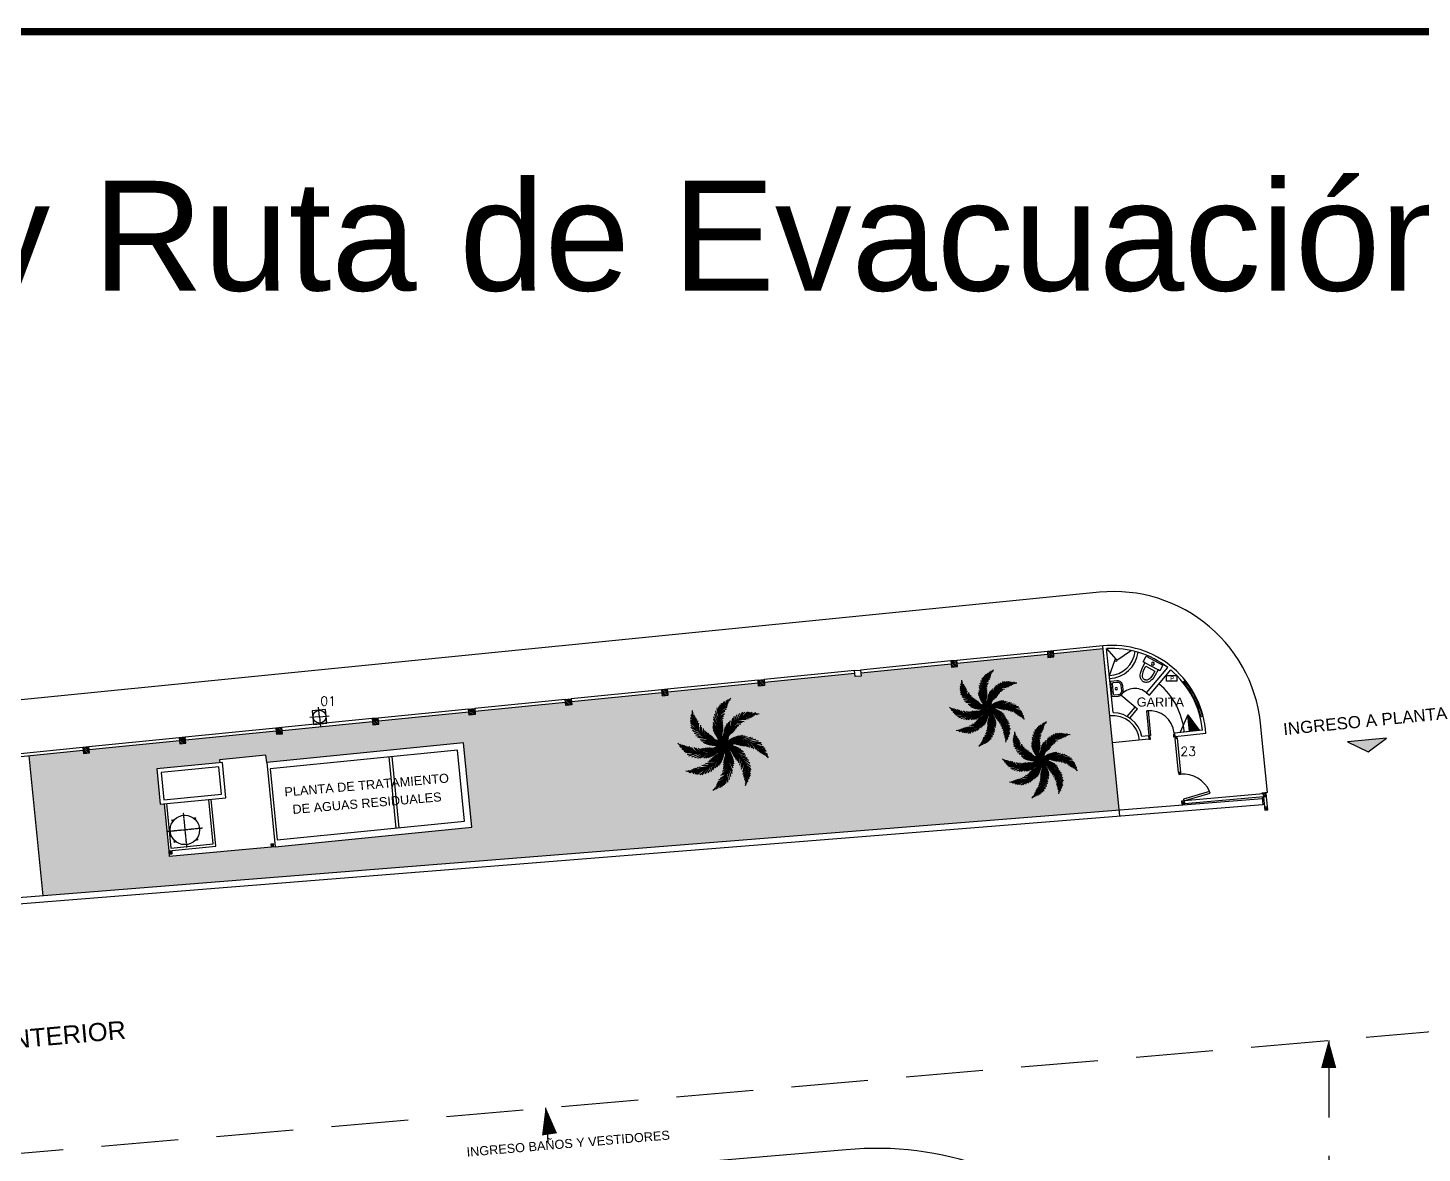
# Model space of a CAD drawing. Header units: millimetres. Extents: x -107 to 237943, y 136 to 168336.
# Drawn here: x 106040 to 152069, y 131198 to 168336 of the extents above; entities that cross this region are included whole.
import ezdxf

# ---------------------------------------------------------------- set-up
doc = ezdxf.new("R2010")
doc.units = ezdxf.units.MM
for name, pattern in [('CENTERX2', [101.6, 63.5, -12.7, 12.7, -12.7]), ('CONTINUA', [0]), ('DASHED2', [0.375, 0.25, -0.125]), ('HIDDEN2', [4.7625, 3.175, -1.5875])]:
    doc.linetypes.add(name, pattern=pattern)
for name, color, linetype in [('areas verdes', 82, 'Continuous'), ('edificios', 7, 'Continuous'), ('estructura metálica', 7, 'Continuous'), ('Extintores CO2', 1, 'Continuous'), ('Extintores pqs', 5, 'Continuous'), ('Hidrantes', 5, 'Continuous'), ('maquinaria', 7, 'Continuous'), ('sanitarios', 124, 'CONTINUA'), ('textos', 7, 'Continuous')]:
    doc.layers.add(name, color=color, linetype=linetype)
doc.layers.add('Evacuación', color=94, linetype='DASHED2', lineweight=35)
doc.layers.add('Zona de Seguridad', color=94, linetype='Continuous', lineweight=9)
doc.styles.add('COTA1', font='arial.ttf', dxfattribs={"height": 0.4})
doc.styles.add('CUADRO', font='arial.ttf', dxfattribs={"height": 0.8})
doc.styles.get("Standard").update_dxf_attribs({"font": 'romans.shx', "width": 0.87})
doc.styles.add('style1', font='arial.ttf')

# ---------------------------------------------------------------- blocks, each defined once
blk = doc.blocks.new('INODORO')
at = {"layer": 'sanitarios'}
for p, q in [((0, 0.312), (0, -0.312)), ((0.212, 0.312), (0, 0.312)), ((0.212, 0.25), (0.212, 0.312)), ((0.212, -0.25), (0.212, 0.25)), ((0, -0.312), (0.212, -0.312)), ((0.212, -0.312), (0.212, -0.25))]:
    blk.add_line(p, q, dxfattribs=at)
blk.add_lwpolyline([(0.212, -0.25), (0.414, -0.244), (0.507, -0.234), (0.582, -0.219), (0.639, -0.199), (0.683, -0.177), (0.715, -0.152), (0.738, -0.126), (0.755, -0.099), (0.768, -0.074), (0.778, -0.049), (0.783, -0.024), (0.785, 0), (0.783, 0.024), (0.778, 0.049), (0.768, 0.074), (0.755, 0.099), (0.738, 0.126), (0.715, 0.152), (0.683, 0.177), (0.639, 0.199), (0.582, 0.219), (0.507, 0.234), (0.414, 0.244), (0.212, 0.25)], dxfattribs=at)
blk.add_lwpolyline([(0.297, -0.173), (0.409, -0.169), (0.496, -0.16), (0.562, -0.146), (0.609, -0.13), (0.642, -0.113), (0.663, -0.097), (0.678, -0.08), (0.69, -0.062), (0.699, -0.043), (0.705, -0.027), (0.709, -0.013), (0.71, 0), (0.709, 0.013), (0.705, 0.027), (0.699, 0.043), (0.69, 0.062), (0.678, 0.08), (0.663, 0.097), (0.642, 0.113), (0.609, 0.13), (0.562, 0.146), (0.496, 0.16), (0.409, 0.169), (0.297, 0.173)], close=True, dxfattribs=at)
blk.add_circle((0.113, 0), 0.0486, dxfattribs=at)
blk = doc.blocks.new('LAVABO')
at = {"layer": 'sanitarios'}
for points in [[(-0.262, 0), (0.262, 0), (0.262, 0.192, 0.414214), (0.087, 0.366), (-0.087, 0.366, 0.414214), (-0.262, 0.192)], [(-0.182, 0.05), (0.182, 0.05, 0.414214), (0.212, 0.08), (0.212, 0.192, 0.414214), (0.087, 0.317), (-0.087, 0.317, 0.414214), (-0.212, 0.192), (-0.212, 0.08, 0.414214)]]:
    blk.add_lwpolyline(points, format="xyb", close=True, dxfattribs=at)
blk.add_circle((0, 0.16), 0.0389, dxfattribs=at)
blk = doc.blocks.new('col 100x100')
at = {"layer": 'estructura metálica', "color": 5}
for p, q in [((-10, 100), (100, 10)), ((90, 109), (0, 0))]:
    blk.add_line(p, q, dxfattribs=at)
blk.add_lwpolyline([(0, 0), (100, 10), (90, 109), (-10, 100)], close=True, dxfattribs=at)
blk = doc.blocks.new('árbol 1')
at = {"layer": 'areas verdes', "color": 84}
for centre, radius, start, end in [((576, 456), 734, 125.5388, 216.5855), ((-264, 951), 252, 344.5258, 4.8951), ((-1074, 1078), 1086, 351.3516, 354.8247), ((91, 826), 136, 87.9683, 115.9551), ((-62, 1012), 113, 330.1467, 358.1985), ((288, 935), 232, 157.9306, 168.6069), ((119, 905), 94.2, 95.0265, 124.5868), ((150, 885), 131, 100.5096, 118.1424), ((-830, 585), 113, 22.2548, 50.3066), ((-830, 585), 113, 22.2548, 50.3066), ((-554, 814), 232, 210.0388, 220.7151), ((-554, 814), 232, 210.0388, 220.7151), ((1, 747), 734, 177.6469, 268.6936), ((1, 747), 734, 177.6469, 268.6936), ((-600, 675), 131, 152.6178, 170.2506), ((-600, 675), 131, 152.6178, 170.2506), ((-635, 662), 94.2, 147.1347, 176.695), ((-635, 662), 94.2, 147.1347, 176.695), ((-589, 591), 136, 140.0764, 168.0632), ((-589, 591), 136, 140.0764, 168.0632), ((-640, 589), 69.9, 116.1963, 187.0958), ((-640, 589), 69.9, 116.1963, 187.0958), ((963, 1152), 1314, 202.956, 211.5314), ((1030, 1089), 1314, 197.0051, 205.5805), ((1090, 1027), 1314, 191.1152, 199.6906), ((1139, 985), 1314, 186.3484, 194.9237), ((162, 386), 327, 123.8752, 166.0431), ((154, 410), 327, 117.9243, 160.0922), ((162, 472), 327, 117.9243, 160.0922), ((231, 805), 363, 169.3969, 196.2538), ((168, 509), 327, 113.1575, 155.3253), ((119, 594), 260, 106.1635, 154.6119), ((-5386, 1213), 5304, 354.8434, 356.7083), ((111, 628), 241, 103.0518, 151.0779), ((-515, 910), 450, 342.1775, 2.9931), ((96, 679), 206, 98.5355, 151.2833), ((-235, 903), 195, 341.5468, 13.3545), ((66, 772), 135, 85.8197, 147.5655), ((731, -34), 734, 85.0936, 176.1403), ((57, 865), 69.9, 64.0881, 134.9876), ((1478, 244), 1314, 162.5108, 171.0862), ((1488, 153), 1314, 156.5599, 165.1353), ((1493, 66), 1314, 150.67, 159.2454), ((1502, 3), 1314, 145.9031, 154.4785), ((695, 455), 363, 128.9517, 155.8085), ((-3315, 4409), 5304, 314.3982, 316.2631), ((489, 398), 241, 62.6066, 110.6327), ((195, 1019), 450, 301.7322, 322.5479), ((511, 447), 206, 58.0903, 110.8381), ((404, 832), 195, 301.1016, 332.9093), ((549, 537), 135, 45.3745, 107.1203), ((414, 887), 252, 304.0805, 324.4499), ((-121, 1509), 1086, 310.9063, 314.3794), ((602, 613), 69.9, 23.6429, 94.5424), ((602, 562), 136, 47.523, 75.5099), ((606, 802), 113, 289.7015, 317.7532), ((823, 516), 232, 117.4854, 128.1617), ((675, 604), 94.2, 54.5813, 84.1416), ((686, 569), 131, 60.0644, 77.6972), ((-1027, 165), 450, 34.2856, 55.1013), ((-1027, 165), 450, 34.2856, 55.1013), ((-850, 382), 195, 33.655, 65.4627), ((-850, 382), 195, 33.655, 65.4627), ((-906, 389), 252, 36.6339, 57.0033), ((-906, 389), 252, 36.6339, 57.0033), ((-4258, -3493), 5304, 46.9516, 48.8165), ((-4258, -3493), 5304, 46.9516, 48.8165), ((-1503, -173), 1086, 43.4597, 46.9328), ((-1503, -173), 1086, 43.4597, 46.9328), ((-487, 689), 363, 221.5051, 248.3619), ((-487, 689), 363, 221.5051, 248.3619), ((-71, 1516), 1314, 238.4565, 247.0319), ((-71, 1516), 1314, 238.4565, 247.0319), ((-134, 1503), 1314, 243.2234, 251.7988), ((-134, 1503), 1314, 243.2234, 251.7988), ((-562, 539), 135, 137.9278, 199.6737), ((-562, 539), 135, 137.9278, 199.6737), ((-471, 505), 206, 150.6437, 203.3915), ((-471, 505), 206, 150.6437, 203.3915), ((-420, 486), 241, 155.16, 203.1861), ((-420, 486), 241, 155.16, 203.1861), ((-389, 471), 260, 158.2717, 206.7201), ((-389, 471), 260, 158.2717, 206.7201), ((-292, 458), 327, 165.2656, 207.4335), ((-292, 458), 327, 165.2656, 207.4335), ((-266, 431), 327, 170.0325, 212.2004), ((-266, 431), 327, 170.0325, 212.2004), ((-222, 386), 327, 170.0325, 212.2004), ((-222, 386), 327, 170.0325, 212.2004), ((-198, 378), 327, 175.9833, 218.1512), ((-198, 378), 327, 175.9833, 218.1512), ((-158, 343), 327, 175.9833, 218.1512), ((-158, 343), 327, 175.9833, 218.1512), ((-121, 334), 327, 182.0916, 224.2595), ((-121, 334), 327, 182.0916, 224.2595), ((723, 1273), 1314, 220.9288, 229.5042), ((729, 1235), 1314, 220.9288, 229.5042), ((839, 1179), 1314, 213.088, 221.6634), ((890, 1146), 1314, 209.0643, 217.6397), ((743, 1193), 1314, 220.9288, 229.5042), ((961, 1099), 1314, 202.956, 211.5314), ((160, 333), 327, 123.8752, 166.0431), ((175, 299), 327, 129.9835, 172.1513), ((185, 283), 327, 134.0072, 176.1751), ((198, 264), 327, 136.0927, 178.2606), ((203, 226), 327, 136.0927, 178.2606), ((218, 217), 327, 141.848, 184.0158), ((229, 208), 332, 144.3022, 185.9912), ((271, 200), 365, 148.8314, 187.4056), ((294, 194), 382, 151.5834, 188.9094), ((275, 193), 357, 152.2673, 191.923), ((280, 191), 357, 155.1521, 194.7267), ((441, 183), 507, 164.5923, 191.1015), ((1314, 339), 1314, 180.4836, 189.059), ((1318, 355), 1314, 180.4836, 189.059), ((1324, 374), 1314, 180.4836, 189.059), ((1329, 396), 1314, 180.4836, 189.059), ((1337, 418), 1314, 180.4836, 189.059), ((307, 2), 332, 103.857, 145.546), ((1353, 459), 1314, 180.4836, 189.059), ((303, 16), 327, 101.4027, 143.5706), ((298, 32), 327, 95.6475, 137.8154), ((1373, 492), 1314, 180.4836, 189.059), ((319, 65), 327, 95.6475, 137.8154), ((1400, 345), 1314, 172.6428, 181.2182), ((322, 88), 327, 93.562, 135.7299), ((1418, 287), 1314, 168.619, 177.1944), ((324, 106), 327, 89.5382, 131.7061), ((1442, 205), 1314, 162.5108, 171.0862), ((335, 142), 327, 83.43, 125.5978), ((371, 181), 327, 83.43, 125.5978), ((380, 204), 327, 77.4791, 119.647), ((427, 246), 327, 77.4791, 119.647), ((455, 271), 327, 72.7122, 114.8801), ((473, 367), 260, 65.7183, 114.1667), ((-518, 533), 734, 222.4847, 313.5314), ((-518, 533), 734, 222.4847, 313.5314), ((-892, 59), 131, 197.4555, 215.0883), ((-892, 59), 131, 197.4555, 215.0883), ((-908, 25), 94.2, 191.9724, 221.5327), ((-908, 25), 94.2, 191.9724, 221.5327), ((-220, 1494), 1314, 249.1133, 257.6887), ((-220, 1494), 1314, 249.1133, 257.6887), ((-311, 1481), 1314, 255.0641, 263.6395), ((-311, 1481), 1314, 255.0641, 263.6395), ((-270, 1446), 1314, 255.0641, 263.6395), ((-270, 1446), 1314, 255.0641, 263.6395), ((-351, 1419), 1314, 261.1724, 269.7478), ((-351, 1419), 1314, 261.1724, 269.7478), ((-408, 1398), 1314, 265.1962, 273.7716), ((-553, 1365), 1314, 273.0369, 281.6123), ((-553, 1365), 1314, 273.0369, 281.6123), ((-520, 1346), 1314, 273.0369, 281.6123), ((-520, 1346), 1314, 273.0369, 281.6123), ((-103, 332), 327, 186.1154, 228.2833), ((-103, 332), 327, 186.1154, 228.2833), ((-478, 1332), 1314, 273.0369, 281.6123), ((-478, 1332), 1314, 273.0369, 281.6123), ((-80, 331), 327, 188.2009, 230.3688), ((-80, 331), 327, 188.2009, 230.3688), ((-456, 1326), 1314, 273.0369, 281.6123), ((-456, 1326), 1314, 273.0369, 281.6123), ((-47, 312), 327, 188.2009, 230.3688), ((-47, 312), 327, 188.2009, 230.3688), ((-434, 1321), 1314, 273.0369, 281.6123), ((-434, 1321), 1314, 273.0369, 281.6123), ((-31, 317), 327, 193.9561, 236.124), ((-31, 317), 327, 193.9561, 236.124), ((-415, 1316), 1314, 273.0369, 281.6123), ((-415, 1316), 1314, 273.0369, 281.6123), ((-17, 321), 332, 196.4104, 238.0994), ((-17, 321), 332, 196.4104, 238.0994), ((-398, 1313), 1314, 273.0369, 281.6123), ((-398, 1313), 1314, 273.0369, 281.6123), ((16, 349), 365, 200.9396, 239.5138), ((16, 349), 365, 200.9396, 239.5138), ((34, 364), 382, 203.6916, 241.0176), ((34, 364), 382, 203.6916, 241.0176), ((-375, 1310), 1314, 273.0369, 281.6123), ((-375, 1310), 1314, 273.0369, 281.6123), ((23, 348), 357, 204.3754, 244.0311), ((23, 348), 357, 204.3754, 244.0311), ((-360, 1307), 1314, 273.0369, 281.6123), ((-360, 1307), 1314, 273.0369, 281.6123), ((28, 351), 357, 207.2603, 246.8348), ((28, 351), 357, 207.2603, 246.8348), ((133, 473), 507, 216.7005, 243.2096), ((133, 473), 507, 216.7005, 243.2096), ((-342, 1304), 1314, 273.0369, 281.6123), ((-342, 1304), 1314, 273.0369, 281.6123), ((-330, 1303), 1314, 273.0369, 281.6123), ((-330, 1303), 1314, 273.0369, 281.6123), ((-312, 1302), 1314, 273.0369, 281.6123), ((-312, 1302), 1314, 273.0369, 281.6123), ((752, 1172), 1314, 220.9288, 229.5042), ((762, 1151), 1314, 220.9288, 229.5042), ((-294, 1301), 1314, 273.0369, 281.6123), ((-294, 1301), 1314, 273.0369, 281.6123), ((770, 1133), 1314, 220.9288, 229.5042), ((-3986, -5454), 6724, 54.457, 55.9341), ((-3986, -5454), 6724, 54.457, 55.9341), ((777, 1118), 1314, 220.9288, 229.5042), ((-282, 1300), 1314, 273.0369, 281.6123), ((-282, 1300), 1314, 273.0369, 281.6123), ((789, 1099), 1314, 220.9288, 229.5042), ((-801, -969), 1231, 53.189, 60.6354), ((-801, -969), 1231, 53.189, 60.6354), ((797, 1085), 1314, 220.9288, 229.5042), ((805, 1068), 1314, 220.9288, 229.5042), ((812, 1059), 1314, 220.9288, 229.5042), ((-784, -970), 1231, 53.189, 60.6354), ((-784, -970), 1231, 53.189, 60.6354), ((822, 1044), 1314, 220.9288, 229.5042), ((159, -1217), 1231, 98.0267, 105.4732), ((159, -1217), 1231, 98.0267, 105.4732), ((-765, -971), 1231, 53.189, 60.6354), ((-765, -971), 1231, 53.189, 60.6354), ((832, 1029), 1314, 220.9288, 229.5042), ((839, 1019), 1314, 220.9288, 229.5042), ((-754, -972), 1231, 53.189, 60.6354), ((-754, -972), 1231, 53.189, 60.6354), ((-1108, 726), 1314, 317.8747, 326.4501), ((-1108, 726), 1314, 317.8747, 326.4501), ((-6766, -207), 6724, 2.3489, 3.8259), ((-1271, 35), 1231, 1.0808, 8.5273), ((-1261, 20), 1231, 1.0808, 8.5273), ((-1250, 5), 1231, 1.0808, 8.5273), ((-1244, -4), 1231, 1.0808, 8.5273), ((1296, 224), 1314, 180.4836, 189.059), ((1298, 235), 1314, 180.4836, 189.059), ((1299, 253), 1314, 180.4836, 189.059), ((1302, 271), 1314, 180.4836, 189.059), ((1303, 283), 1314, 180.4836, 189.059), ((1307, 301), 1314, 180.4836, 189.059), ((1311, 316), 1314, 180.4836, 189.059), ((-952, 796), 1231, 320.6356, 328.0821), ((-951, 807), 1231, 320.6356, 328.0821), ((-949, 826), 1231, 320.6356, 328.0821), ((-90, -1311), 1314, 77.4159, 85.9913), ((350, -636), 734, 27.1979, 118.2446), ((159, 1231), 1231, 262.74, 270.1864), ((-947, 843), 1231, 320.6356, 328.0821), ((869, -978), 1314, 122.5879, 131.1633), ((-5286, 4224), 6724, 321.9036, 323.3807), ((451, -154), 507, 124.1471, 150.6563), ((334, -44), 357, 114.7069, 154.2815), ((169, 1236), 1231, 262.74, 270.1864), ((880, -973), 1314, 122.5879, 131.1633), ((332, -39), 357, 111.8221, 151.4778), ((347, -51), 382, 111.1382, 148.4642), ((333, -32), 365, 108.3862, 146.9604), ((186, 1245), 1231, 262.74, 270.1864), ((896, -964), 1314, 122.5879, 131.1633), ((202, 1252), 1231, 262.74, 270.1864), ((913, -957), 1314, 122.5879, 131.1633), ((923, -952), 1314, 122.5879, 131.1633), ((760, 6724), 6724, 264.008, 265.485), ((940, -946), 1314, 122.5879, 131.1633), ((100, -463), 507, 66.2515, 92.7606), ((955, -940), 1314, 122.5879, 131.1633), ((131, -305), 357, 56.8112, 96.3858), ((977, -932), 1314, 122.5879, 131.1633), ((134, -300), 357, 53.9264, 93.5821), ((992, -926), 1314, 122.5879, 131.1633), ((132, -319), 382, 53.2426, 90.5686), ((1011, -921), 1314, 122.5879, 131.1633), ((141, -297), 365, 50.4906, 89.0648), ((1033, -914), 1314, 122.5879, 131.1633), ((156, -257), 332, 45.9613, 87.6504), ((1056, -909), 1314, 122.5879, 131.1633), ((166, -247), 327, 43.5071, 85.675), ((1099, -900), 1314, 122.5879, 131.1633), ((177, -234), 327, 37.7519, 79.9197), ((1137, -900), 1314, 122.5879, 131.1633), ((215, -234), 327, 37.7519, 79.9197), ((1027, -1001), 1314, 114.7472, 123.3226), ((236, -224), 327, 35.6663, 77.8342), ((987, -1047), 1314, 110.7234, 119.2988), ((253, -217), 327, 31.6426, 73.8105), ((931, -1111), 1314, 104.6151, 113.1905), ((289, -207), 327, 25.5343, 67.7022), ((341, -217), 327, 25.5343, 67.7022), ((983, -1121), 1314, 104.6151, 113.1905), ((911, -1177), 1314, 98.6643, 107.2397), ((366, -212), 327, 19.5835, 61.7513), ((426, -229), 327, 19.5835, 61.7513), ((840, -1228), 1314, 92.7743, 101.3497), ((462, -240), 327, 14.8166, 56.9845), ((792, -1269), 1314, 88.0075, 96.5829), ((746, -345), 363, 71.0561, 97.9129), ((553, -204), 260, 7.8227, 56.271), ((-958, 190), 232, 254.8766, 265.5529), ((-958, 190), 232, 254.8766, 265.5529), ((-992, -167), 113, 67.0926, 95.1444), ((-992, -167), 113, 67.0926, 95.1444), ((-935, -1179), 1086, 88.2975, 91.7706), ((-935, -1179), 1086, 88.2975, 91.7706), ((-826, 7), 136, 184.9142, 212.901), ((-826, 7), 136, 184.9142, 212.901), ((-908, -359), 252, 81.4717, 101.8411), ((-908, -359), 252, 81.4717, 101.8411), ((-861, -30), 69.9, 161.034, 231.9336), ((-861, -30), 69.9, 161.034, 231.9336), ((-863, -325), 195, 78.4927, 110.3004), ((-863, -325), 195, 78.4927, 110.3004), ((-836, -604), 450, 79.1234, 99.9391), ((-836, -604), 450, 79.1234, 99.9391), ((-770, -10), 135, 182.7656, 244.5114), ((-770, -10), 135, 182.7656, 244.5114), ((-548, -5476), 5304, 91.7893, 93.6542), ((-548, -5476), 5304, 91.7893, 93.6542), ((-682, 30), 206, 195.4814, 248.2293), ((-682, 30), 206, 195.4814, 248.2293), ((-720, 123), 734, 257.8633, 348.91), ((-632, 52), 241, 199.9978, 248.0238), ((-632, 52), 241, 199.9978, 248.0238), ((-823, 149), 363, 266.3429, 293.1997), ((-823, 149), 363, 266.3429, 293.1997), ((-600, 63), 260, 203.1095, 251.5578), ((-600, 63), 260, 203.1095, 251.5578), ((-1111, 1028), 1314, 283.2943, 291.8697), ((-1111, 1028), 1314, 283.2943, 291.8697), ((-521, 122), 327, 210.1034, 252.2713), ((-521, 122), 327, 210.1034, 252.2713), ((-484, 121), 327, 214.8702, 257.0381), ((-484, 121), 327, 214.8702, 257.0381), ((-1147, 975), 1314, 288.0611, 296.6365), ((-1147, 975), 1314, 288.0611, 296.6365), ((-421, 120), 327, 214.8702, 257.0381), ((-421, 120), 327, 214.8702, 257.0381), ((-1201, 908), 1314, 293.9511, 302.5265), ((-1201, 908), 1314, 293.9511, 302.5265), ((-398, 132), 327, 220.8211, 262.989), ((-398, 132), 327, 220.8211, 262.989), ((-1256, 834), 1314, 299.9019, 308.4773), ((-1256, 834), 1314, 299.9019, 308.4773), ((-345, 136), 327, 220.8211, 262.989), ((-345, 136), 327, 220.8211, 262.989), ((-1203, 838), 1314, 299.9019, 308.4773), ((-1203, 838), 1314, 299.9019, 308.4773), ((-313, 155), 327, 226.9294, 269.0972), ((-313, 155), 327, 226.9294, 269.0972), ((-299, 166), 327, 230.9531, 273.121), ((-299, 166), 327, 230.9531, 273.121), ((-281, 182), 327, 233.0387, 275.2065), ((-281, 182), 327, 233.0387, 275.2065), ((-1241, 762), 1314, 306.0102, 314.5856), ((-1241, 762), 1314, 306.0102, 314.5856), ((-244, 192), 327, 233.0387, 275.2065), ((-244, 192), 327, 233.0387, 275.2065), ((-1267, 707), 1314, 310.034, 318.6093), ((-1267, 707), 1314, 310.034, 318.6093), ((-237, 207), 327, 238.7939, 280.9618), ((-237, 207), 327, 238.7939, 280.9618), ((-230, 219), 332, 241.2481, 282.9372), ((-230, 219), 332, 241.2481, 282.9372), ((-227, 262), 365, 245.7774, 284.3516), ((-227, 262), 365, 245.7774, 284.3516), ((-1346, 581), 1314, 317.8747, 326.4501), ((-1346, 581), 1314, 317.8747, 326.4501), ((-224, 286), 382, 248.5293, 285.8554), ((-224, 286), 382, 248.5293, 285.8554), ((-330, -49), 327, 266.3318, 308.4997), ((-221, 266), 357, 249.2132, 288.8689), ((-221, 266), 357, 249.2132, 288.8689), ((-1310, 591), 1314, 317.8747, 326.4501), ((-1310, 591), 1314, 317.8747, 326.4501), ((-324, -27), 327, 268.4173, 310.5852), ((-219, 272), 357, 252.098, 291.6726), ((-219, 272), 357, 252.098, 291.6726), ((-299, 3), 327, 268.4173, 310.5852), ((-231, 432), 507, 261.5383, 288.0474), ((-231, 432), 507, 261.5383, 288.0474), ((-1270, 611), 1314, 317.8747, 326.4501), ((-1270, 611), 1314, 317.8747, 326.4501), ((-303, 20), 327, 274.1725, 316.3404), ((-1250, 622), 1314, 317.8747, 326.4501), ((-1250, 622), 1314, 317.8747, 326.4501), ((-304, 34), 332, 276.6268, 318.3158), ((-624, -397), 734, 299.8489, 30.8956), ((-1230, 634), 1314, 317.8747, 326.4501), ((-1230, 634), 1314, 317.8747, 326.4501), ((-326, 71), 365, 281.156, 319.7302), ((-337, 92), 382, 283.908, 321.234), ((-1214, 644), 1314, 317.8747, 326.4501), ((-1214, 644), 1314, 317.8747, 326.4501), ((-324, 78), 357, 284.5918, 324.2475), ((1028, -6674), 6724, 99.2948, 100.7718), ((1028, -6674), 6724, 99.2948, 100.7718), ((-1200, 654), 1314, 317.8747, 326.4501), ((-1200, 654), 1314, 317.8747, 326.4501), ((-326, 83), 357, 287.4767, 327.0512), ((-1182, 668), 1314, 317.8747, 326.4501), ((-1182, 668), 1314, 317.8747, 326.4501), ((123, -1248), 1231, 98.0267, 105.4732), ((123, -1248), 1231, 98.0267, 105.4732), ((-428, 207), 507, 296.9169, 323.426), ((-1168, 677), 1314, 317.8747, 326.4501), ((-1168, 677), 1314, 317.8747, 326.4501), ((137, -1237), 1231, 98.0267, 105.4732), ((137, -1237), 1231, 98.0267, 105.4732), ((-1154, 688), 1314, 317.8747, 326.4501), ((-1154, 688), 1314, 317.8747, 326.4501), ((150, -1225), 1231, 98.0267, 105.4732), ((150, -1225), 1231, 98.0267, 105.4732), ((-1145, 695), 1314, 317.8747, 326.4501), ((-1145, 695), 1314, 317.8747, 326.4501), ((-1432, -169), 1314, 345.4126, 353.988), ((-1131, 707), 1314, 317.8747, 326.4501), ((-1131, 707), 1314, 317.8747, 326.4501), ((-1117, 719), 1314, 317.8747, 326.4501), ((-1117, 719), 1314, 317.8747, 326.4501), ((4713, -4859), 6724, 134.6734, 136.1505), ((834, -958), 1231, 133.4054, 140.8518), ((-1424, -317), 1314, 353.2533, 1.8287), ((838, -941), 1231, 133.4054, 140.8518), ((842, -923), 1231, 133.4054, 140.8518), ((845, -912), 1231, 133.4054, 140.8518), ((-1399, -288), 1314, 353.2533, 1.8287), ((-1378, -249), 1314, 353.2533, 1.8287), ((-1368, -228), 1314, 353.2533, 1.8287), ((-1360, -207), 1314, 353.2533, 1.8287), ((-1352, -189), 1314, 353.2533, 1.8287), ((-1346, -173), 1314, 353.2533, 1.8287), ((-1339, -151), 1314, 353.2533, 1.8287), ((-1334, -136), 1314, 353.2533, 1.8287), ((-1328, -119), 1314, 353.2533, 1.8287), ((-1325, -108), 1314, 353.2533, 1.8287), ((-231, -205), 327, 310.4029, 352.5707), ((-229, -243), 327, 310.4029, 352.5707), ((-1320, -90), 1314, 353.2533, 1.8287), ((-1317, -73), 1314, 353.2533, 1.8287), ((-1314, -61), 1314, 353.2533, 1.8287), ((-244, -194), 327, 316.1581, 358.326), ((-255, -185), 332, 318.6124, 0.3014), ((-295, -172), 365, 323.1416, 1.7158), ((-318, -164), 382, 325.8936, 3.2196), ((-214, -702), 734, 342.0259, 73.0726), ((976, 750), 1231, 217.568, 225.0144), ((-298, -165), 357, 326.5774, 6.2331), ((1232, -119), 1231, 175.391, 182.8374), ((-304, -163), 357, 329.4622, 9.0368), ((-941, -931), 1314, 35.2389, 43.8143), ((1238, -129), 1231, 175.391, 182.8374), ((-463, -139), 507, 338.9025, 5.4116), ((987, 746), 1231, 217.568, 225.0144), ((-936, -941), 1314, 35.2389, 43.8143), ((-79, -1315), 1314, 77.4159, 85.9913), ((1247, -145), 1231, 175.391, 182.8374), ((-927, -957), 1314, 35.2389, 43.8143), ((1255, -161), 1231, 175.391, 182.8374), ((6747, -465), 6724, 176.659, 178.136), ((1004, 740), 1231, 217.568, 225.0144), ((-919, -973), 1314, 35.2389, 43.8143), ((-62, -1321), 1314, 77.4159, 85.9913), ((-913, -983), 1314, 35.2389, 43.8143), ((-906, -1000), 1314, 35.2389, 43.8143), ((1021, 734), 1231, 217.568, 225.0144), ((-45, -1327), 1314, 77.4159, 85.9913), ((-900, -1015), 1314, 35.2389, 43.8143), ((5295, 4196), 6724, 218.836, 220.3131), ((-34, -1331), 1314, 77.4159, 85.9913), ((-890, -1036), 1314, 35.2389, 43.8143), ((-885, -1052), 1314, 35.2389, 43.8143), ((-878, -1070), 1314, 35.2389, 43.8143), ((-17, -1339), 1314, 77.4159, 85.9913), ((-267, -402), 507, 21.0795, 47.5886), ((-870, -1092), 1314, 35.2389, 43.8143), ((-864, -1114), 1314, 35.2389, 43.8143), ((-3, -1346), 1314, 77.4159, 85.9913), ((-133, -313), 357, 11.6393, 51.2138), ((-854, -1157), 1314, 35.2389, 43.8143), ((-852, -1195), 1314, 35.2389, 43.8143), ((-128, -312), 357, 8.7544, 48.4101), ((18, -1354), 1314, 77.4159, 85.9913), ((33, -1362), 1314, 77.4159, 85.9913), ((-143, -324), 382, 8.0706, 45.3966), ((50, -1372), 1314, 77.4159, 85.9913), ((-121, -315), 365, 5.3186, 43.8928), ((71, -1382), 1314, 77.4159, 85.9913), ((-82, -297), 332, 0.7894, 42.4784), ((-68, -297), 327, 358.3351, 40.503), ((90, -1394), 1314, 77.4159, 85.9913), ((126, -1419), 1314, 77.4159, 85.9913), ((-51, -296), 327, 352.5799, 34.7478), ((153, -1446), 1314, 77.4159, 85.9913), ((-24, -323), 327, 352.5799, 34.7478), ((-2, -331), 327, 350.4944, 32.6622), ((5, -1439), 1314, 69.5752, 78.1506), ((15, -337), 327, 346.4706, 28.6385), ((-56, -1443), 1314, 65.5514, 74.1268), ((47, -356), 327, 340.3623, 22.5302), ((-141, -1448), 1314, 59.4431, 68.0185), ((77, -400), 327, 340.3623, 22.5302), ((-111, -1493), 1314, 59.4431, 68.0185), ((1964, 5153), 5304, 256.5025, 258.3675), ((588, -201), 241, 4.711, 52.7371), ((957, 378), 450, 243.8366, 264.6523), ((641, -193), 206, 0.1947, 52.9425), ((910, 101), 195, 243.2059, 275.0136), ((737, -178), 135, 347.4788, 49.2246), ((962, 123), 252, 246.1849, 266.5543), ((830, -182), 69.9, 325.7472, 36.6468), ((1205, 906), 1086, 253.0107, 256.4838), ((787, -210), 136, 349.6274, 17.6142), ((993, -86), 113, 231.8058, 259.8576), ((866, -421), 232, 59.5898, 70.2661), ((861, -249), 94.2, 356.6856, 26.246), ((837, -277), 131, 2.1687, 19.8015), ((-751, -480), 131, 232.8342, 250.467), ((-745, -517), 94.2, 227.3511, 256.9114), ((-881, -411), 232, 290.2552, 300.9315), ((-702, -722), 113, 102.4712, 130.523), ((-667, -484), 136, 220.2928, 248.2796), ((-674, -535), 69.9, 196.4127, 267.3122), ((-69, -1515), 1086, 123.6761, 127.1492), ((-611, -466), 135, 218.1442, 279.8901), ((-521, -830), 252, 116.8503, 137.2197), ((-562, -382), 206, 230.8601, 283.6079), ((-534, -336), 241, 235.3764, 283.4025), ((-505, -777), 195, 113.8714, 145.6791), ((-515, -308), 260, 238.4881, 286.9365), ((-321, -988), 450, 114.502, 135.3177), ((-485, -214), 327, 245.482, 287.6499), ((2734, -4794), 5304, 127.168, 129.0329), ((-454, -193), 327, 250.2489, 292.4168), ((-746, -367), 363, 301.7215, 328.5783), ((-402, -157), 327, 250.2489, 292.4168), ((-1490, 184), 1314, 318.6729, 327.2483), ((-390, -135), 327, 256.1997, 298.3676), ((-1489, 120), 1314, 323.4398, 332.0152), ((-349, -101), 327, 256.1997, 298.3676), ((-334, -67), 327, 262.308, 304.4759), ((-1494, 33), 1314, 329.3297, 337.9051), ((-1496, -59), 1314, 335.2805, 343.8559), ((-1455, -25), 1314, 335.2805, 343.8559), ((-1442, -109), 1314, 341.3888, 349.9642), ((-214, -454), 327, 292.2345, 334.4023), ((-200, -393), 327, 292.2345, 334.4023), ((-206, -368), 327, 298.1853, 340.3532), ((-198, -315), 327, 298.1853, 340.3532), ((-210, -280), 327, 304.2936, 346.4615), ((-218, -264), 327, 308.3174, 350.4852), ((-1193, -914), 1314, 5.4254, 14.0007), ((-1139, -982), 1314, 11.3153, 19.8907), ((-1079, -1051), 1314, 17.2661, 25.8415), ((-957, -1090), 1314, 27.3982, 35.9736), ((-1005, -1052), 1314, 23.3744, 31.9498), ((-1071, -998), 1314, 17.2661, 25.8415), ((98, -414), 327, 334.4115, 16.5794), ((-203, -1481), 1314, 53.4923, 62.0677), ((128, -469), 327, 334.4115, 16.5794), ((146, -502), 327, 329.6446, 11.8125), ((236, -541), 260, 322.6507, 11.0991), ((-288, -1467), 1314, 47.6024, 56.1778), ((262, -564), 241, 319.539, 7.5651), ((305, -596), 206, 315.0227, 7.7705), ((-352, -1462), 1314, 42.8355, 51.4109), ((271, -777), 363, 25.8841, 52.7409), ((5029, 2235), 5304, 211.3306, 213.1955), ((933, -418), 450, 198.6646, 219.4803), ((-178, -813), 136, 262.2784, 290.2652), ((-149, -855), 69.9, 238.3982, 309.2978), ((-149, -762), 135, 260.1298, 321.8757), ((-169, -667), 206, 272.8457, 325.5935), ((-45, -1013), 113, 144.4568, 172.5086), ((-179, -614), 241, 277.362, 325.3881), ((-183, -580), 260, 280.4737, 328.922), ((-223, -490), 327, 287.4676, 329.6355), ((956, -1179), 1086, 165.6617, 169.1348), ((162, -973), 252, 158.8359, 179.2053), ((138, -922), 195, 155.8569, 187.6647), ((417, -956), 450, 156.4876, 177.3033), ((5233, -1741), 5304, 169.1536, 171.0185), ((-315, -778), 363, 343.7071, 10.5639), ((-1236, -867), 1314, 0.6585, 9.2339), ((384, -653), 135, 302.3068, 4.0527), ((446, -722), 69.9, 280.5752, 351.4748), ((396, -711), 136, 304.4554, 332.4422), ((384, -794), 131, 316.9968, 334.6295), ((421, -791), 94.2, 311.5136, 341.074), ((302, -916), 232, 14.4178, 25.0941), ((629, -770), 113, 186.6338, 214.6856), ((704, -579), 195, 198.0339, 229.8417), ((756, -601), 252, 201.0129, 221.3823), ((1482, -221), 1086, 207.8387, 211.3118), ((-243, -866), 131, 274.8198, 292.4525), ((-214, -889), 94.2, 269.3366, 298.897), ((-385, -902), 232, 332.2408, 342.9171)]:
    blk.add_arc(centre, radius, start, end, dxfattribs=at)
blk = doc.blocks.new('A$C375343D7')
at = {"layer": 'Extintores pqs', "lineweight": -2}
blk.add_hatch(color=256, dxfattribs=at).paths.add_polyline_path([(0, 0.9), (0, 0), (0.52, 0)])
for p, q in [((0, 0.9), (-0.52, 0)), ((0, 0), (0, 0.9)), ((0, 0.9), (0.52, 0)), ((-0.52, 0), (0, 0)), ((0.52, 0), (0, 0))]:
    blk.add_line(p, q, dxfattribs=at)

msp = doc.modelspace()

# ---------------------------------------------------------------- hatches: boundary and pattern name
h = msp.add_hatch(color=256)
h.dxf.hatch_style = 1
h.paths.add_polyline_path([(149605, 144767), (150289, 144437), (150895, 144895)])
at = {"layer": 'areas verdes'}
h = msp.add_hatch(dxfattribs=at)
h.set_pattern_fill('AR-SAND', color=82, scale=3)
h.paths.add_polyline_path([(141535, 147840), (139906, 147678), (139916, 147579), (139717, 147559), (139707, 147658), (136722, 147361), (136732, 147261), (136533, 147242), (136523, 147341), (133538, 147044), (133548, 146944), (133349, 146924), (133339, 147024), (130354, 146726), (130364, 146627), (130165, 146607), (130155, 146707), (127169, 146409), (127179, 146310), (126980, 146290), (126970, 146389), (123985, 146092), (123995, 145992), (123796, 145972), (123786, 146072), (120801, 145775), (120811, 145675), (120612, 145655), (120602, 145755), (117617, 145457), (117627, 145358), (117428, 145338), (117418, 145437), (114432, 145140), (114442, 145041), (114243, 145021), (114233, 145120), (113827, 145080), (113925, 144094), (120418, 144741), (120696, 141955), (114203, 141308), (114262, 140715), (110102, 140308), (109668, 144665), (108064, 144505), (108074, 144406), (107875, 144386), (107865, 144486), (106076, 144307), (106537, 139684), (142066, 142517)])
h.paths.add_polyline_path([(128865, 144560, -0.009851), (128844, 144555, -0.002024), (128835, 144542, 0.008205)], flags=16)
h.paths.add_polyline_path([(128979, 144468, -0.009851), (128965, 144451, -0.002024), (128965, 144435, 0.008205)], flags=16)
h.paths.add_polyline_path([(128819, 144718, -0.009851), (128800, 144728, -0.002024), (128785, 144725, 0.008205)], flags=16)
h.paths.add_polyline_path([(129124, 144476, -0.009851), (129125, 144454, -0.002024), (129135, 144443, 0.008205)], flags=16)
h.paths.add_polyline_path([(128528, 144579, 0.174778), (128880, 144573, 0.01512), (128905, 144591, -0.174414), (128555, 144579, -0.013097)], flags=16)
h.paths.add_polyline_path([(128693, 144288, 0.174778), (128984, 144486, 0.01512), (128994, 144516, -0.174414), (128715, 144304, -0.013097)], flags=16)
h.paths.add_polyline_path([(129042, 144660, 0.002751), (129028, 144647, -0.014469), (129035, 144536, -0.017327)], flags=16)
h.paths.add_polyline_path([(129061, 144887, -0.009851), (129072, 144906, -0.002024), (129070, 144921, 0.008205)], flags=16)
h.paths.add_polyline_path([(129209, 144605, -0.009851), (129225, 144590, -0.002024), (129240, 144588, 0.008205)], flags=16)
h.paths.add_polyline_path([(129213, 144767, -0.009851), (129235, 144767, -0.002024), (129246, 144777, 0.008205)], flags=16)
h.paths.add_polyline_path([(128913, 144867, -0.009851), (128910, 144888, -0.002024), (128898, 144898, 0.008205)], flags=16)
h.paths.add_polyline_path([(129032, 144151, 0.174778), (129115, 144493, 0.01512), (129103, 144522, -0.174414), (129038, 144177, -0.013097)], flags=16)
h.paths.add_polyline_path([(129301, 145083, -0.013097), (129321, 145102, 0.174778), (129058, 144868, 0.01512), (129051, 144838, -0.174414)], flags=16)
h.paths.add_polyline_path([(129346, 144326, -0.013097), (129360, 144303, 0.174778), (129191, 144612, 0.01512), (129163, 144626, -0.174414)], flags=16)
h.paths.add_polyline_path([(129166, 144749, -0.174414), (129507, 144667, -0.013097), (129533, 144660, 0.174778), (129195, 144759, 0.01512)], flags=16)
h.paths.add_polyline_path([(137486, 145713, -0.02481), (137447, 145711, -0.003793), (137434, 145691, 0.016037)], flags=16)
h.paths.add_polyline_path([(137639, 145580, -0.02481), (137608, 145556, -0.003793), (137609, 145533, 0.016037)], flags=16)
h.paths.add_polyline_path([(137437, 145943, -0.02481), (137408, 145969, -0.003793), (137385, 145964, 0.016037)], flags=16)
h.paths.add_polyline_path([(137853, 145579, -0.02481), (137847, 145541, -0.003793), (137863, 145524, 0.016037)], flags=16)
h.paths.add_polyline_path([(137675, 145880, 0.008074), (137725, 145889, 0.021822), (137731, 146018, 0.010312), (137739, 145953, 0.000747), (137754, 145972, -0.002424), (137752, 145987, 0.028946), (137739, 145886, 0.008487), (137786, 145869, 0.005641), (137751, 145872, 0.016203), (137801, 145791, 0.010907), (137755, 145842, 0.015671), (137738, 145751, 0.013846), (137737, 145838, 0.029245), (137609, 145723, 0.029853), (137721, 145874, 0.007893)], flags=16)
h.paths.add_polyline_path([(137745, 145460, -0.013097), (137741, 145438, 0.174778), (137809, 145721, 0.01512), (137799, 145745, -0.174414)], flags=16)
h.paths.add_polyline_path([(137675, 145880, 0.008711), (137729, 145890, -0.012411), (137703, 145926, -0.004047), (137684, 145942, 0.000747), (137683, 145966, -0.002424), (137671, 145976, 0.023829), (137717, 145906, 0.017094), (137725, 146007, 0.019707), (137741, 145883, -0.011874), (137778, 145902, -0.004047), (137797, 145919, 0.000747), (137821, 145917, -0.002424), (137833, 145927, 0.030628), (137735, 145880, 0.018918), (137799, 145788, 0.011953), (137747, 145844, 0.0136), (137741, 145764, 0.013959), (137741, 145852, 0.030152), (137613, 145728, 0.028822), (137721, 145874, 0.007893)], flags=16)
h.paths.add_polyline_path([(137776, 145861, -0.004047), (137802, 145859, 0.000747), (137817, 145841, -0.002424), (137832, 145839, 0.017019)], flags=16)
h.paths.add_polyline_path([(137756, 146006, -0.174414), (137963, 146209, -0.013097), (137979, 146224, 0.174778), (137762, 146031, 0.01512)], flags=16)
h.paths.add_polyline_path([(138000, 145583, -0.013097), (138011, 145564, 0.174778), (137872, 145819, 0.01512), (137849, 145831, -0.174414)], flags=16)
h.paths.add_polyline_path([(137851, 145932, -0.174414), (138133, 145865, -0.013097), (138154, 145859, 0.174778), (137875, 145941, 0.01512)], flags=16)
h.paths.add_polyline_path([(139237, 144009, -0.02481), (139198, 144007, -0.003793), (139185, 143987, 0.016037)], flags=16)
h.paths.add_polyline_path([(139390, 143877, -0.02481), (139359, 143853, -0.003793), (139360, 143829, 0.016037)], flags=16)
h.paths.add_polyline_path([(139188, 144239, -0.02481), (139159, 144265, -0.003793), (139136, 144261, 0.016037)], flags=16)
h.paths.add_polyline_path([(139604, 143876, -0.02481), (139598, 143837, -0.003793), (139614, 143820, 0.016037)], flags=16)
h.paths.add_polyline_path([(139440, 144579, -0.013097), (139442, 144601, 0.174778), (139402, 144313, 0.01512), (139414, 144290, -0.174414)], flags=16)
h.paths.add_polyline_path([(139492, 144204, -0.016123), (139469, 144303, -0.019833), (139476, 144186, -0.008369), (139428, 144163, -0.010605), (139490, 144173, -0.008762)], flags=16)
h.paths.add_polyline_path([(139468, 144202, 0.017094), (139476, 144303, 0.019238), (139491, 144183, 0.008333), (139538, 144166, 0.005641), (139502, 144169, 0.016203), (139552, 144087, 0.010907), (139506, 144138, 0.015671), (139489, 144047, 0.013846), (139488, 144134, 0.029245), (139360, 144019, 0.029853), (139472, 144170, 0.007893), (139426, 144176, 0.008711), (139480, 144187, -0.012411), (139454, 144222, -0.004047), (139435, 144239, 0.000747), (139434, 144263, -0.002424), (139422, 144273, 0.023829)], flags=16)
h.paths.add_polyline_path([(139496, 143757, -0.013097), (139492, 143735, 0.174778), (139560, 144017, 0.01512), (139550, 144041, -0.174414)], flags=16)
h.paths.add_polyline_path([(139370, 144028, 0.030216), (139484, 144181, 0.019747), (139550, 144085, 0.011953), (139498, 144140, 0.0136), (139492, 144060, 0.013959), (139492, 144148, 0.028983)], flags=16)
h.paths.add_polyline_path([(139714, 144505, -0.013097), (139731, 144521, 0.174778), (139513, 144328, 0.01512), (139508, 144302, -0.174414)], flags=16)
h.paths.add_polyline_path([(139527, 144158, -0.004047), (139553, 144156, 0.000747), (139568, 144137, -0.002424), (139583, 144136, 0.017019)], flags=16)
h.paths.add_polyline_path([(139529, 144199, -0.004047), (139548, 144216, 0.000747), (139572, 144213, -0.002424), (139584, 144223, 0.017019)], flags=16)
h.paths.add_polyline_path([(139751, 143880, -0.013097), (139762, 143860, 0.174778), (139623, 144116, 0.01512), (139600, 144127, -0.174414)], flags=16)
h.paths.add_polyline_path([(139602, 144229, -0.174414), (139884, 144162, -0.013097), (139906, 144156, 0.174778), (139626, 144237, 0.01512)], flags=16)
h = msp.add_hatch(dxfattribs=at)
h.set_pattern_fill('AR-SAND', color=82, scale=3)
h.paths.add_polyline_path([(113901, 144333), (113827, 145080), (111248, 144823), (111258, 144723), (111059, 144703), (111049, 144803), (109668, 144665), (110102, 140308), (114262, 140715), (114203, 141308), (110707, 140984), (110689, 141173), (110537, 142726), (110408, 142713), (110294, 143877), (112376, 144081), (112366, 144180)])
at = {"layer": 'edificios'}
h = msp.add_hatch(dxfattribs=at)
h.set_pattern_fill('ANSI31', color=1, scale=13, angle=270)
h.paths.add_polyline_path([(139717, 147559), (139916, 147579), (139896, 147778), (139697, 147758)])
h.paths.add_polyline_path([(136533, 147242), (136732, 147261), (136712, 147460), (136513, 147441)])
h.paths.add_polyline_path([(130364, 146627), (130165, 146607), (130145, 146806), (130344, 146826)])
h.paths.add_polyline_path([(126980, 146290), (127179, 146310), (127160, 146509), (126960, 146489)])
h.paths.add_polyline_path([(123995, 145992), (123796, 145972), (123776, 146172), (123975, 146191)])
h.paths.add_polyline_path([(120811, 145675), (120612, 145655), (120592, 145854), (120791, 145874)])
h.paths.add_polyline_path([(117428, 145338), (117627, 145358), (117607, 145557), (117408, 145537)])
h.paths.add_polyline_path([(114243, 145021), (114442, 145041), (114423, 145240), (114224, 145220)])
h.paths.add_polyline_path([(111059, 144703), (111258, 144723), (111238, 144922), (111039, 144902)])
h.paths.add_polyline_path([(107875, 144386), (108074, 144406), (108054, 144605), (107855, 144585)])
h.paths.add_polyline_path([(104686, 144068), (104895, 144089), (104875, 144288), (104666, 144267)])
h.paths.add_polyline_path([(101504, 143751), (101713, 143772), (101694, 143971), (101485, 143950)])
h.paths.add_polyline_path([(98292, 143431), (98501, 143452), (98482, 143651), (98273, 143630)])
h.paths.add_polyline_path([(95108, 143114), (95317, 143135), (95297, 143334), (95088, 143313)])
h.paths.add_polyline_path([(91934, 142798), (92143, 142819), (92123, 143018), (91914, 142997)])

# ---------------------------------------------------------------- linework, layer by layer
msp.add_line((113925, 144094), (113901, 144333))
at = {"const_width": 250}
msp.add_lwpolyline([(237818, 168211), (237818, 261), (18, 261), (18, 168211), (237818, 168211)], close=True, dxfattribs=at)
at = {"color": 0}
msp.add_lwpolyline([(149605, 144767), (150289, 144437), (150895, 144895)], close=True, dxfattribs=at)
at = {"color": 114, "true_color": 0x139b48}
for points in [[(148985, 134923, 0, 500, 0), (148985, 134010, 500, 500, 0)], [(123131, 132721, 0, 500, 0), (123262, 131817, 500, 500, 0)]]:
    msp.add_lwpolyline(points, format="xyseb", dxfattribs=at)
at = {"layer": 'edificios', "color": 0}
for p, q in [((139697, 147758), (136712, 147460)), ((141525, 147940), (139896, 147778)), ((141535, 147840), (139906, 147678)), ((136513, 147441), (133528, 147143)), ((136523, 147341), (133538, 147044)), ((139707, 147658), (136722, 147361)), ((133329, 147123), (130344, 146826)), ((133339, 147024), (130354, 146726)), ((126960, 146489), (123975, 146191)), ((126970, 146389), (123985, 146092)), ((130145, 146806), (127160, 146509)), ((130155, 146707), (127169, 146409)), ((123776, 146172), (120791, 145874)), ((123786, 146072), (120801, 145775)), ((117408, 145537), (114423, 145240)), ((120592, 145854), (117607, 145557)), ((120602, 145755), (117617, 145457)), ((114224, 145220), (111238, 144922)), ((114233, 145120), (111248, 144823)), ((117418, 145437), (114432, 145140)), ((107855, 144585), (104875, 144288)), ((111039, 144902), (108054, 144605)), ((111049, 144803), (108064, 144505)), ((107865, 144486), (104885, 144189))]:
    msp.add_line(p, q, dxfattribs=at)
at = {"layer": 'edificios'}
for p, q in [((142085, 142318), (141525, 147940)), ((141866, 145736), (141655, 147850)), ((141655, 147850), (141955, 147496)), ((142478, 147785), (141990, 147461)), ((141744, 146957), (141920, 147461)), ((143739, 147300), (143740, 147301)), ((142973, 146392), (143674, 147223)), ((143065, 146314), (143768, 147147)), ((142973, 146392), (143065, 146314)), ((144253, 146792), (144175, 146730)), ((142127, 146320), (142678, 145856)), ((142336, 145607), (142601, 145920)), ((144504, 146219), (144593, 146265)), ((142422, 145553), (142678, 145856)), ((144739, 145598), (144836, 145622)), ((144818, 145152), (143903, 145061)), ((144927, 145043), (143914, 144942)), ((146962, 143101), (146757, 145156)), ((143049, 144855), (141845, 144735)), ((143037, 144975), (142821, 144953)), ((106076, 144307), (106537, 139684)), ((113901, 144333), (112366, 144180)), ((112366, 144180), (112376, 144081)), ((117952, 144275), (118186, 141926)), ((118052, 144285), (118286, 141936)), ((146796, 142894), (92787, 138588)), ((146812, 142695), (92802, 138388)), ((146962, 143101), (146773, 143082)), ((146773, 143082), (146776, 143053)), ((146786, 142953), (146812, 142695)), ((110689, 141173), (110707, 140984)), ((114203, 141308), (110708, 140984))]:
    msp.add_line(p, q, dxfattribs=at)
at = {"layer": 'edificios', "color": 0}
msp.add_lwpolyline([(141414, 149707), (91705, 144755), (12522, 138057)], dxfattribs=at)
at = {"layer": 'edificios', "color": 1}
for points in [[(139717, 147559), (139916, 147579), (139896, 147778), (139697, 147758)], [(136533, 147242), (136732, 147261), (136712, 147460), (136513, 147441)], [(133548, 146944), (133349, 146924), (133329, 147123), (133528, 147143)], [(126980, 146290), (127179, 146310), (127160, 146509), (126960, 146489)], [(130364, 146627), (130165, 146607), (130145, 146806), (130344, 146826)], [(123995, 145992), (123796, 145972), (123776, 146172), (123975, 146191)], [(117428, 145338), (117627, 145358), (117607, 145557), (117408, 145537)], [(120811, 145675), (120612, 145655), (120592, 145854), (120791, 145874)], [(114243, 145021), (114442, 145041), (114423, 145240), (114224, 145220)], [(107875, 144386), (108074, 144406), (108054, 144605), (107855, 144585)], [(111059, 144703), (111258, 144723), (111238, 144922), (111039, 144902)]]:
    msp.add_lwpolyline(points, close=True, dxfattribs=at)
at = {"layer": 'edificios', "color": 4}
for points in [[(142980, 145798), (143020, 145802), (143102, 144981), (143062, 144977)], [(143883, 145059), (143887, 145019), (143857, 145016), (143865, 144937), (143914, 144942), (143903, 145061)], [(143057, 144977), (143037, 144975), (143049, 144856), (143099, 144860), (143091, 144940), (143061, 144937)]]:
    msp.add_lwpolyline(points, close=True, dxfattribs=at)
at = {"layer": 'edificios'}
for points in [[(114203, 141308), (120696, 141955), (120418, 144741), (113925, 144094)], [(112464, 144089), (110294, 143877), (110408, 142713), (112578, 142925)], [(114271, 141536), (120455, 142152), (120221, 144501), (114037, 143884)], [(112347, 143947), (110436, 143761), (110525, 142855), (112435, 143042)], [(144206, 142821), (145068, 143080), (145051, 143138), (144189, 142878)]]:
    msp.add_lwpolyline(points, close=True, dxfattribs=at)
for points in [[(110537, 142726), (110689, 141173), (112247, 141325), (112095, 142878)], [(110622, 142734), (110765, 141266), (112154, 141401), (112010, 142869)]]:
    msp.add_lwpolyline(points, dxfattribs=at)
msp.add_lwpolyline([(138168, 125267), (141042, 125267, 0.411547), (141798, 126030), (141798, 127623, 0.200808), (141514, 128301, 0.221076), (133060, 131310), (70921, 126054)], format="xyb", dxfattribs=at)
msp.add_circle((141955, 147461), 35, dxfattribs=at)
for centre, radius, start, end in [((141896, 144861), 4870, 3.4715, 95.69), ((141832, 144855), 3101, 3.476, 95.6794), ((141833, 144855), 3000, 52.1274, 93.3976), ((141699, 147856), 900, 272.8386, 353.6616), ((141699, 147856), 1000, 273.124, 352.7221), ((141833, 144855), 3000, 5.69, 49.8349), ((142586, 145933), 600, 49.8349, 139.8349), ((141833, 144855), 2400, 5.69, 49.8349), ((141845, 144735), 900, 5.69, 95.69), ((141845, 144735), 1000, 12.5797, 88.8003), ((144175, 142751), 957, 23.8438, 94.6228)]:
    msp.add_arc(centre, radius, start, end, dxfattribs=at)
at = {"layer": 'edificios', "color": 4}
for centre, radius, start, end in [((141833, 144855), 3030, 14.339, 38.675), ((141833, 144855), 3080, 14.339, 38.675), ((143062, 144977), 825, 5.69, 95.69)]:
    msp.add_arc(centre, radius, start, end, dxfattribs=at)
at = {"layer": 'estructura metálica', "color": 5}
for p, q in [((143914, 144942), (143980, 144888)), ((143974, 144948), (143920, 144882)), ((144032, 143758), (143920, 144882)), ((143980, 144888), (144092, 143764)), ((144032, 143758), (144098, 143705)), ((144092, 143764), (144038, 143699)), ((146826, 143057), (144227, 142822)), ((146836, 142958), (144236, 142723)), ((146836, 142958), (146870, 142619)), ((146969, 142629), (146935, 142968)), ((114066, 141399), (114154, 141327)), ((114146, 141407), (114074, 141319)), ((110722, 141146), (110809, 141074)), ((110801, 141154), (110730, 141066))]:
    msp.add_line(p, q, dxfattribs=at)
for points in [[(143920, 144882), (143980, 144888), (143974, 144948), (143914, 144942)], [(144038, 143699), (144098, 143705), (144092, 143764), (144032, 143758)], [(114074, 141319), (114154, 141327), (114146, 141407), (114066, 141399)], [(110730, 141066), (110809, 141074), (110801, 141154), (110722, 141146)]]:
    msp.add_lwpolyline(points, close=True, dxfattribs=at)
at = {"layer": 'Evacuación', "linetype": 'CONTINUA', "lineweight": -2}
msp.add_lwpolyline([(143631, 146964), (143966, 146964), (143966, 146771), (143631, 146771)], close=True, dxfattribs=at)
at = {"layer": 'Evacuación', "linetype": 'HIDDEN2', "lineweight": 25, "ltscale": 800}
for points in [[(21163, 123899), (158135, 135705), (163995, 136210)], [(123509, 127776), (123136, 132688)]]:
    msp.add_lwpolyline(points, dxfattribs=at)
at = {"layer": 'Evacuación', "linetype": 'HIDDEN2', "lineweight": 25, "ltscale": 800, "flags": 128}
msp.add_lwpolyline([(148985, 134916), (148985, 38452)], dxfattribs=at)
at = {"layer": 'Extintores pqs', "color": 1}
for q in [(115345, 145570), (115639, 145911), (115986, 145633), (115701, 145270)]:
    msp.add_line((115668, 145602), q, dxfattribs=at)
msp.add_circle((115668, 145602), 213, dxfattribs=at)
at = {"layer": 'Hidrantes', "color": 5, "lineweight": -2}
msp.add_lwpolyline([(115467, 145344), (115915, 145388), (115871, 145836), (115423, 145791)], close=True, dxfattribs=at)
at = {"layer": 'maquinaria', "linetype": 'CENTERX2', "ltscale": 0.05}
for p, q in [((111167, 142443), (111280, 141285)), ((111802, 141921), (110644, 141807))]:
    msp.add_line(p, q, dxfattribs=at)
at = {"layer": 'maquinaria', "color": 150}
for points in [[(111556, 142269), (111531, 142238), (111562, 142213), (111587, 142244)], [(110818, 142197), (110849, 142172), (110824, 142141), (110793, 142166)], [(110890, 141459), (110916, 141490), (110885, 141515), (110860, 141484)], [(111628, 141531), (111598, 141556), (111623, 141587), (111654, 141562)]]:
    msp.add_lwpolyline(points, close=True, dxfattribs=at)
msp.add_circle((111223, 141864), 485, dxfattribs=at)

# ---------------------------------------------------------------- block references
at = {"layer": 'areas verdes'}
for p, xscale, yscale, zscale in [((137741, 145873), 1.2, 1.2, 1.2), ((129032, 144677), 1.452, 1.452, 1.452), ((139492, 144169), 1.2, 1.2, 1.2)]:
    msp.add_blockref('árbol 1', p, dxfattribs=dict(at, xscale=xscale, yscale=yscale, zscale=zscale))
at = {"layer": 'edificios', "yscale": 1000, "zscale": 1000}
for name, p, xscale, rotation in [('INODORO', (143235, 147450), -999.9999999999998, 62.33412643422194), ('LAVABO', (141819, 146517), -1000, 274.9999999999995)]:
    msp.add_blockref(name, p, dxfattribs=dict(at, xscale=xscale, rotation=rotation))
at = {"layer": 'estructura metálica', "color": 5, "rotation": 359.4791071997489}
msp.add_blockref('col 100x100', (144136, 142714), dxfattribs=at)
at = {"layer": 'estructura metálica', "color": 5}
for p in [(146836, 142958), (146879, 142520)]:
    msp.add_blockref('col 100x100', p, dxfattribs=at)
at = {"layer": 'Extintores CO2', "xscale": 603.838934759394, "yscale": 603.838934759394, "zscale": 603.838934759394, "rotation": 6.026986251613184}
msp.add_blockref('A$C375343D7', (144392, 145120), dxfattribs=at)

# ---------------------------------------------------------------- texts
at = {"layer": 'Hidrantes', "color": 240, "lineweight": 30, "true_color": 0xed1f24}
msp.add_text('01', height=300.2, dxfattribs=at).set_placement((115696, 145965))
at = {"layer": 'Hidrantes', "color": 5, "lineweight": 30}
msp.add_text('23', height=300.2, dxfattribs=at).set_placement((144090, 144308))
at = {"layer": 'textos', "lineweight": -2, "style": 'CUADRO'}
msp.add_text('Distribución de Extintores y Ruta de Evacuación (IT-755-PERE)', height=3625.62, dxfattribs=at).set_placement((45411, 159663))
at = {"layer": 'textos', "style": 'style1'}
msp.add_text('GARITA', height=300, dxfattribs=at).set_placement((142647, 145935))
at = {"layer": 'textos'}
for s, height, rotation, style, p in [('INGRESO A PLANTA', 400, 5.69, 'style1', (147504, 144991)), ('PLANTA DE TRATAMIENTO', 300, 4.9121, 'style1', (114523, 142965)), ('DE AGUAS RESIDUALES', 300, 4.9121, 'style1', (114789, 142390)), ('CALLE  INTERIOR', 600, 5.0728, 'COTA1', (102201, 134347)), ('INGRESO BAÑOS Y VESTIDORES', 300, 4.8349, 'style1', (120538, 131081))]:
    msp.add_text(s, height=height, rotation=rotation, dxfattribs=dict(at, style=style)).set_placement(p)
at = {"layer": 'Zona de Seguridad', "lineweight": -2, "insert": (143819, 146863), "char_height": 140, "width": 419.4, "attachment_point": 5, "style": 'CUADRO'}
msp.add_mtext('P', dxfattribs=at)

doc.saveas('drawing.dxf')
